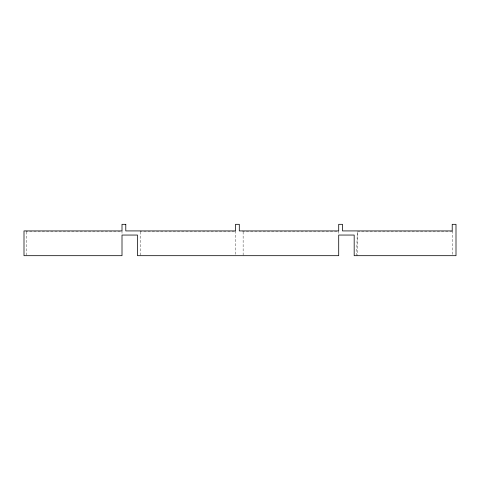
<?xml version="1.0" encoding="UTF-8"?>
<svg xmlns="http://www.w3.org/2000/svg" width="480" height="480" viewBox="0 0 480 480"><rect width="100%" height="100%" fill="white"/><g stroke="black" fill="none" stroke-linecap="round" stroke-linejoin="round"><path stroke-width="0.36" stroke-dasharray="2.4 1.8" d="M356.592 255.684L357.294 231.828L356.838 230.922M25.98 230.922L26.43 231.828L122.004 231.828M140.136 230.922L140.592 231.828L235.512 231.828M242.676 230.922L243.132 231.828L338.706 231.828M452.214 231.828L357.294 231.828L357.294 255.684M452.214 230.922L452.214 255.684M338.706 230.922L338.706 235.05M243.132 231.828L243.132 255.684M235.512 230.922L235.512 255.684M140.592 231.828L140.592 255.684M122.004 230.922L122.004 235.05M26.43 231.828L26.43 255.684"/><path stroke-width="0.72" d="M125.79 224.316L122.004 224.316L122.004 230.922L24 230.922L24 255.684L122.004 255.684L122.004 235.05L137.478 235.05L137.478 255.684L338.706 255.684L338.706 235.05L354.18 235.05L354.18 255.684L456 255.684L456 224.316L452.214 224.316L452.214 230.922L342.492 230.922L342.492 224.316L338.706 224.316L338.706 230.922L239.298 230.922L239.298 224.316L235.512 224.316L235.512 230.922L125.79 230.922L125.79 224.316"/></g></svg>
